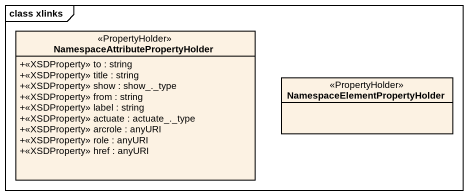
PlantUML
@startuml
mainframe class xlinks
hide circle
hide empty members
skinparam classAttributeIconSize 0
class "NamespaceAttributePropertyHolder" as NamespaceAttributePropertyHo <<PropertyHolder>> {
  +<<XSDProperty>> to : string
  +<<XSDProperty>> title : string
  +<<XSDProperty>> show : show_._type
  +<<XSDProperty>> from : string
  +<<XSDProperty>> label : string
  +<<XSDProperty>> actuate : actuate_._type
  +<<XSDProperty>> arcrole : anyURI
  +<<XSDProperty>> role : anyURI
  +<<XSDProperty>> href : anyURI
}
class "NamespaceElementPropertyHolder" as NamespaceElementPropertyHold <<PropertyHolder>>
@enduml
